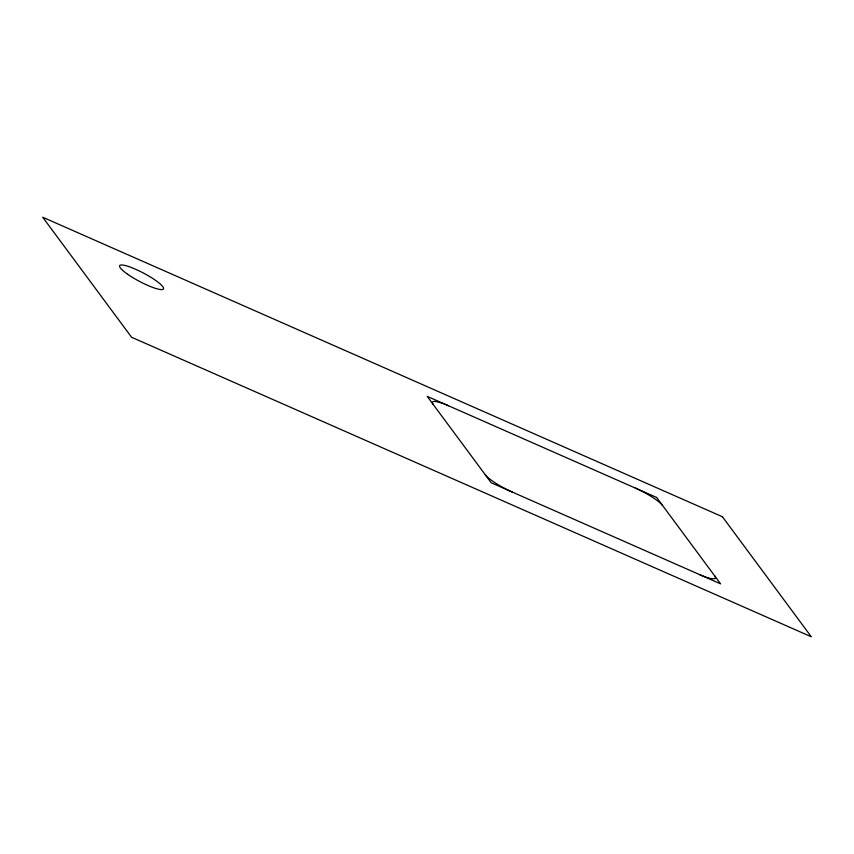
<?xml version="1.0" encoding="UTF-8"?>
<svg xmlns="http://www.w3.org/2000/svg" width="854" height="854" viewBox="0 0 854 854"><rect width="100%" height="100%" fill="white"/><g stroke="black" fill="none" stroke-linecap="round" stroke-linejoin="round"><path stroke-width="1.28" d="M433.138 404.369A24.83 4.612 27.9 0 1 448.457 405.735M635.376 488.104A24.83 4.612 27.9 0 1 662.544 505.461M714.691 575.874A24.83 4.612 27.9 0 1 699.373 574.507M512.443 492.139A24.83 4.612 27.9 0 1 485.275 474.781M722.431 516.755L42.7 217.226L131.569 337.245L811.3 636.774L722.431 516.755M656.619 497.455L427.213 396.373L491.199 482.777L720.616 583.869L656.619 497.455M127.684 274.294A24.83 4.612 27.9 0 0 163.327 289.122A24.83 4.612 27.9 0 0 133.63 268.423A24.83 4.612 27.9 0 0 127.684 274.294"/></g></svg>
